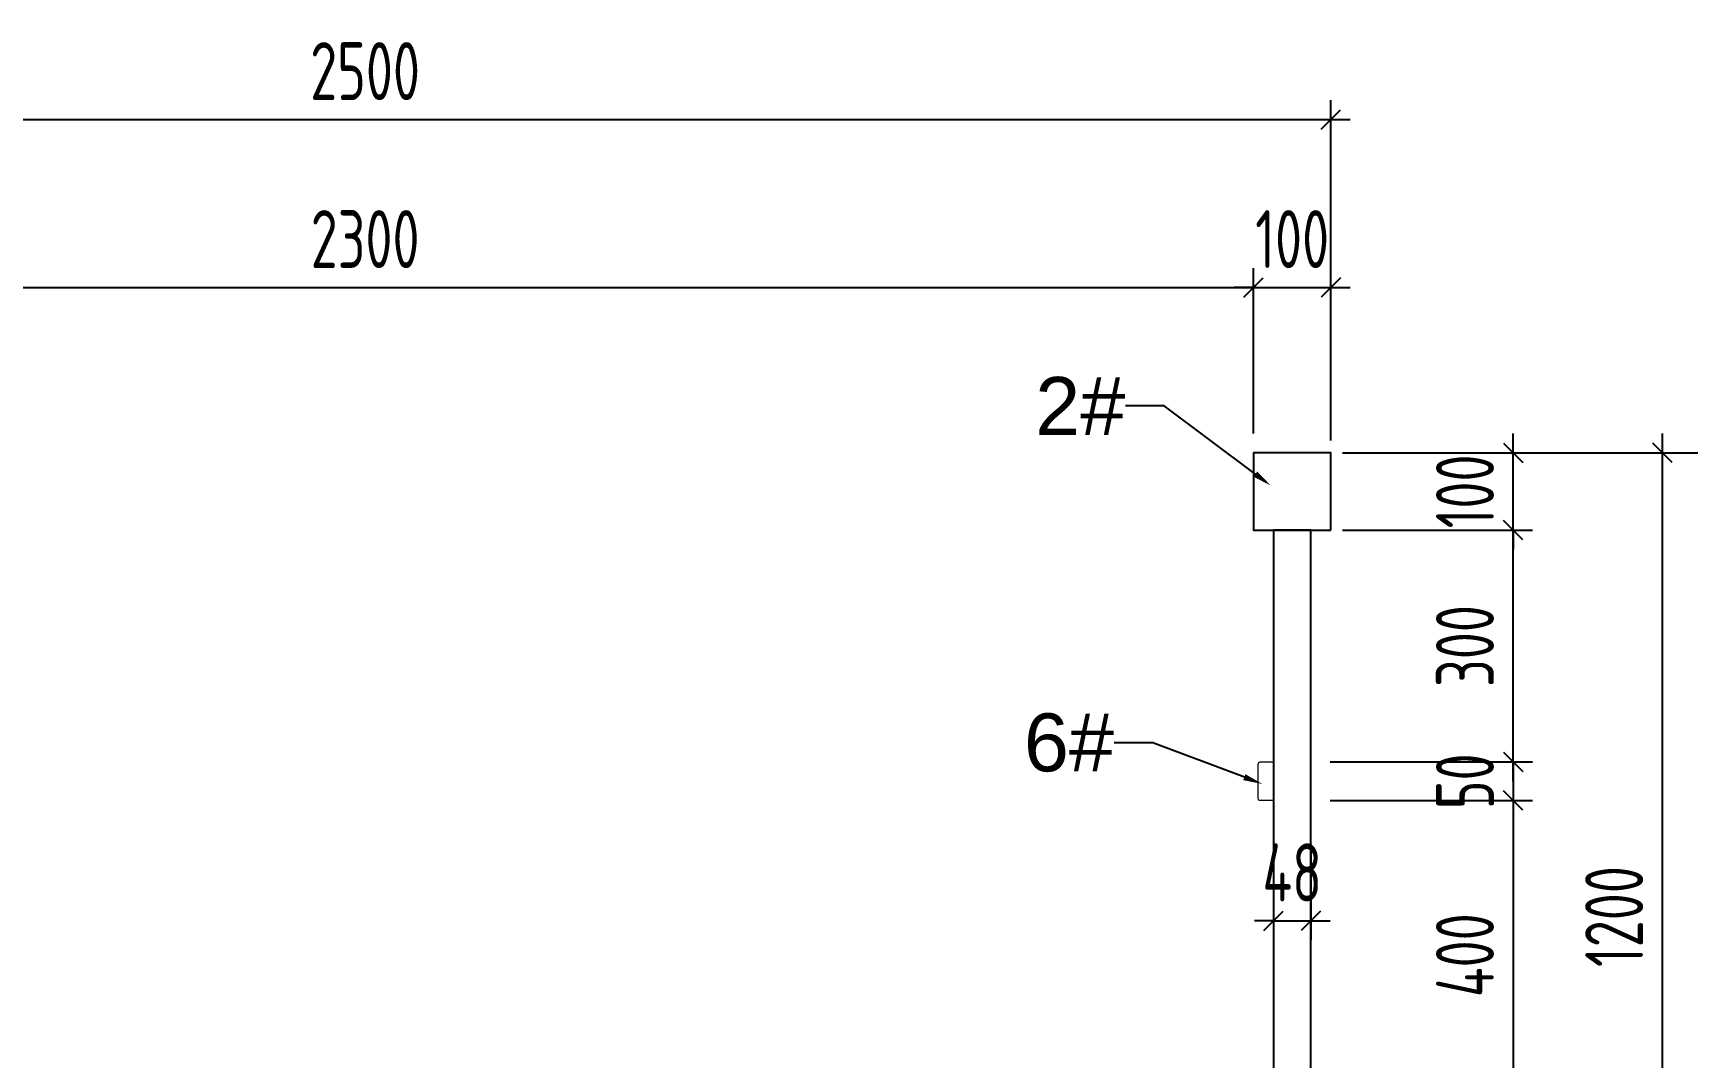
# Model space of a CAD drawing. Header units: millimetres. Extents: x 4 to 2106212, y -117026 to 198097.
# Drawn here: x 1818463 to 1822746, y 178962 to 181614 of the extents above; entities that cross this region are included whole.
import ezdxf
from ezdxf import colors
from ezdxf.entities.mleader import LeaderData, LeaderLine
from ezdxf.math import Vec2, Vec3

# ---------------------------------------------------------------- set-up
doc = ezdxf.new("R2010")
doc.units = ezdxf.units.MM
doc.layers.add('型材', color=7, linetype='Continuous', lineweight=15)
for name, color, linetype in [('标注', 9, 'Continuous'), ('铝横梁', 220, 'Continuous'), ('铝通', 4, 'Continuous')]:
    doc.layers.add(name, color=color, linetype=linetype)
doc.styles.add('Arial', font='arial.ttf')
doc.styles.add('hztxt', font='ros1.shx', dxfattribs={"width": 0.8, "bigfont": 'hztxt.shx'})
doc.dimstyles.new('DIM-50-SC0.5', dxfattribs={"dimscale": 50, "dimtxt": 3, "dimasz": 1, "dimexe": 1, "dimexo": 1, "dimgap": 1, "dimtad": 1, "dimdec": 1, "dimlfac": 0.5, "dimdsep": 46, "dimtxsty": 'hztxt', "dimblk": 'OBLIQUE', "dimcen": 0, "dimdle": 1, "dimclrd": 9, "dimclre": 9, "dimclrt": 2, "dimadec": 1, "dimazin": 0, "dimtfac": 1, "dimtdec": 1, "dimtix": 1, "dimtmove": 2, "dimatfit": 3, "dimldrblk": 'OBLIQUE', "dimfxl": 15, "dimtolj": 1, "dimtzin": 0, "dimarcsym": 1})

# ---------------------------------------------------------------- blocks, each defined once
blk = doc.blocks.new('_Oblique')
at = {"color": 0, "linetype": 'ByBlock', "lineweight": -2}
blk.add_line((-0.5, -0.5), (0.5, 0.5), dxfattribs=at)
blk = doc.blocks.new('*D482')
at = {"layer": 'Defpoints', "color": 0, "transparency": 16777216}
for p in [(1821622.1, 180955.8), (1817022.1, 180527.9), (1821622.1, 180527.9)]:
    blk.add_point(p, dxfattribs=at)
at = {"layer": '标注', "color": 9, "lineweight": -2, "transparency": 16777216}
for p, q in [((1817022.1, 180577.9), (1817022.1, 181005.8)), ((1821622.1, 180577.9), (1821622.1, 181005.8)), ((1816972.1, 180955.8), (1821672.1, 180955.8))]:
    blk.add_line(p, q, dxfattribs=at)
at = {"layer": '标注', "color": 9, "lineweight": -2, "transparency": 16777216, "xscale": 50, "yscale": 50, "zscale": 50, "rotation": 180}
blk.add_blockref('_Oblique', (1817022.1, 180955.8), dxfattribs=at)
at = {"layer": '标注', "color": 9, "lineweight": -2, "transparency": 16777216, "xscale": 50, "yscale": 50, "zscale": 50}
blk.add_blockref('_Oblique', (1821622.1, 180955.8), dxfattribs=at)
at = {"layer": '标注', "color": 2, "transparency": 16777216, "insert": (1819322.1, 181080.8), "char_height": 150, "attachment_point": 5, "style": 'hztxt'}
blk.add_mtext('\\A1;2300', dxfattribs=at)
blk = doc.blocks.new('*D483')
at = {"layer": 'Defpoints', "color": 0, "transparency": 16777216}
for p in [(1821822.1, 180955.8), (1821622.1, 180527.9, 0), (1821822.1, 180509.9)]:
    blk.add_point(p, dxfattribs=at)
at = {"layer": '标注', "color": 9, "lineweight": -2, "transparency": 16777216}
for p, q in [((1821622.1, 180577.9), (1821622.1, 181005.8)), ((1821822.1, 180559.9), (1821822.1, 181005.8)), ((1821622.1, 180955.8), (1821572.1, 180955.8)), ((1821622.1, 180955.8), (1821822.1, 180955.8)), ((1821822.1, 180955.8), (1821872.1, 180955.8))]:
    blk.add_line(p, q, dxfattribs=at)
at = {"layer": '标注', "color": 9, "lineweight": -2, "transparency": 16777216, "xscale": 50, "yscale": 50, "zscale": 50}
blk.add_blockref('_Oblique', (1821622.1, 180955.8), dxfattribs=at)
at = {"layer": '标注', "color": 9, "lineweight": -2, "transparency": 16777216, "xscale": 50, "yscale": 50, "zscale": 50, "rotation": 180}
blk.add_blockref('_Oblique', (1821822.1, 180955.8), dxfattribs=at)
at = {"layer": '标注', "color": 2, "transparency": 16777216, "insert": (1821722.1, 181080.8), "char_height": 150, "attachment_point": 5, "style": 'hztxt'}
blk.add_mtext('\\A1;100', dxfattribs=at)
blk = doc.blocks.new('*D484')
at = {"layer": 'Defpoints', "color": 0, "transparency": 16777216}
for p in [(1821822.1, 181390.4), (1816822.1, 180527.9), (1821822.1, 180527.9)]:
    blk.add_point(p, dxfattribs=at)
at = {"layer": '标注', "color": 9, "lineweight": -2, "transparency": 16777216}
for p, q in [((1816822.1, 180577.9), (1816822.1, 181440.4)), ((1821822.1, 180577.9), (1821822.1, 181440.4)), ((1816772.1, 181390.4), (1821872.1, 181390.4))]:
    blk.add_line(p, q, dxfattribs=at)
at = {"layer": '标注', "color": 9, "lineweight": -2, "transparency": 16777216, "xscale": 50, "yscale": 50, "zscale": 50, "rotation": 180}
blk.add_blockref('_Oblique', (1816822.1, 181390.4), dxfattribs=at)
at = {"layer": '标注', "color": 9, "lineweight": -2, "transparency": 16777216, "xscale": 50, "yscale": 50, "zscale": 50}
blk.add_blockref('_Oblique', (1821822.1, 181390.4), dxfattribs=at)
at = {"layer": '标注', "color": 2, "transparency": 16777216, "insert": (1819322.1, 181515.4), "char_height": 150, "attachment_point": 5, "style": 'hztxt'}
blk.add_mtext('\\A1;2500', dxfattribs=at)
blk = doc.blocks.new('*D486')
at = {"layer": 'Defpoints', "color": 0, "transparency": 16777216}
for p in [(1821802, 180527.9), (1822680.6, 180527.9), (1821802, 178127.9)]:
    blk.add_point(p, dxfattribs=at)
at = {"layer": '标注', "color": 9, "lineweight": -2, "transparency": 16777216}
for p, q in [((1822680.6, 178077.9), (1822680.6, 180577.9)), ((1821852, 180527.9), (1822730.6, 180527.9)), ((1821852, 178127.9), (1822730.6, 178127.9))]:
    blk.add_line(p, q, dxfattribs=at)
at = {"layer": '标注', "color": 9, "lineweight": -2, "transparency": 16777216, "xscale": 50, "yscale": 50, "zscale": 50}
for p, rotation in [((1822680.6, 180527.9), 90), ((1822680.6, 178127.9), 270)]:
    blk.add_blockref('_Oblique', p, dxfattribs=dict(at, rotation=rotation))
at = {"layer": '标注', "color": 2, "transparency": 16777216, "insert": (1822555.6, 179327.9), "char_height": 150, "attachment_point": 5, "rotation": 90, "style": 'hztxt'}
blk.add_mtext('\\A1;1200', dxfattribs=at)
blk = doc.blocks.new('*D487')
at = {"layer": 'Defpoints', "color": 0, "transparency": 16777216}
for p in [(1821802, 180527.9, 0), (1821802, 177927.9, 0), (1823025.8, 177927.9)]:
    blk.add_point(p, dxfattribs=at)
at = {"layer": '标注', "color": 9, "lineweight": -2, "transparency": 16777216}
for p, q in [((1823025.8, 180577.9), (1823025.8, 177877.9)), ((1821852, 180527.9), (1823075.8, 180527.9)), ((1821852, 177927.9), (1823075.8, 177927.9))]:
    blk.add_line(p, q, dxfattribs=at)
at = {"layer": '标注', "color": 9, "lineweight": -2, "transparency": 16777216, "xscale": 50, "yscale": 50, "zscale": 50}
for p, rotation in [((1823025.8, 180527.9), 90), ((1823025.8, 177927.9), 270)]:
    blk.add_blockref('_Oblique', p, dxfattribs=dict(at, rotation=rotation))
at = {"layer": '标注', "color": 2, "transparency": 16777216, "insert": (1822900.8, 179227.9), "char_height": 150, "attachment_point": 5, "rotation": 90, "style": 'hztxt'}
blk.add_mtext('\\A1;1300', dxfattribs=at)
blk = doc.blocks.new('*D498')
at = {"layer": 'Defpoints', "color": 0, "transparency": 16777216}
for p in [(1821802, 180527.9), (1822294.4, 180527.9), (1821802, 180327.9)]:
    blk.add_point(p, dxfattribs=at)
at = {"layer": '标注', "color": 9, "lineweight": -2, "transparency": 16777216}
for p, q in [((1822294.4, 180527.9), (1822294.4, 180577.9)), ((1821852, 180527.9), (1822344.4, 180527.9)), ((1822294.4, 180327.9), (1822294.4, 180527.9)), ((1821852, 180327.9), (1822344.4, 180327.9)), ((1822294.4, 180327.9), (1822294.4, 180277.9))]:
    blk.add_line(p, q, dxfattribs=at)
at = {"layer": '标注', "color": 9, "lineweight": -2, "transparency": 16777216, "xscale": 50, "yscale": 50, "zscale": 50}
for p, rotation in [((1822294.4, 180527.9), 270), ((1822294.4, 180327.9), 90)]:
    blk.add_blockref('_Oblique', p, dxfattribs=dict(at, rotation=rotation))
at = {"layer": '标注', "color": 2, "transparency": 16777216, "insert": (1822169.4, 180427.9), "char_height": 150, "attachment_point": 5, "rotation": 90, "style": 'hztxt'}
blk.add_mtext('\\A1;100', dxfattribs=at)
blk = doc.blocks.new('*D499')
at = {"layer": 'Defpoints', "color": 0, "transparency": 16777216}
for p in [(1821802, 180327.9, 0), (1822294.4, 180327.9), (1821770.1, 179727.9)]:
    blk.add_point(p, dxfattribs=at)
at = {"layer": '标注', "color": 9, "lineweight": -2, "transparency": 16777216}
for p, q in [((1822294.4, 179677.9), (1822294.4, 180377.9)), ((1821852, 180327.9), (1822344.4, 180327.9)), ((1821820.1, 179727.9), (1822344.4, 179727.9))]:
    blk.add_line(p, q, dxfattribs=at)
at = {"layer": '标注', "color": 9, "lineweight": -2, "transparency": 16777216, "xscale": 50, "yscale": 50, "zscale": 50}
for p, rotation in [((1822294.4, 180327.9), 90), ((1822294.4, 179727.9), 270)]:
    blk.add_blockref('_Oblique', p, dxfattribs=dict(at, rotation=rotation))
at = {"layer": '标注', "color": 2, "transparency": 16777216, "insert": (1822169.4, 180027.9), "char_height": 150, "attachment_point": 5, "rotation": 90, "style": 'hztxt'}
blk.add_mtext('\\A1;300', dxfattribs=at)
blk = doc.blocks.new('*D501')
at = {"layer": 'Defpoints', "color": 0, "transparency": 16777216}
for p in [(1821770.1, 179727.9), (1821770.1, 179627.9), (1822294.4, 179627.9)]:
    blk.add_point(p, dxfattribs=at)
at = {"layer": '标注', "color": 9, "lineweight": -2, "transparency": 16777216}
for p, q in [((1822294.4, 179727.9), (1822294.4, 179777.9)), ((1821820.1, 179727.9), (1822344.4, 179727.9)), ((1822294.4, 179727.9), (1822294.4, 179627.9)), ((1821820.1, 179627.9), (1822344.4, 179627.9)), ((1822294.4, 179627.9), (1822294.4, 179577.9))]:
    blk.add_line(p, q, dxfattribs=at)
at = {"layer": '标注', "color": 9, "lineweight": -2, "transparency": 16777216, "xscale": 50, "yscale": 50, "zscale": 50}
for p, rotation in [((1822294.4, 179727.9), 270), ((1822294.4, 179627.9), 90)]:
    blk.add_blockref('_Oblique', p, dxfattribs=dict(at, rotation=rotation))
at = {"layer": '标注', "color": 2, "transparency": 16777216, "insert": (1822169.4, 179677.9), "char_height": 150, "attachment_point": 5, "rotation": 90, "style": 'hztxt'}
blk.add_mtext('\\A1;50', dxfattribs=at)
blk = doc.blocks.new('*D503')
at = {"layer": 'Defpoints', "color": 0, "transparency": 16777216}
for p in [(1821770.1, 179627.9), (1821770.1, 178827.9, 0), (1822294.4, 178827.9)]:
    blk.add_point(p, dxfattribs=at)
at = {"layer": '标注', "color": 9, "lineweight": -2, "transparency": 16777216}
for p, q in [((1822294.4, 179677.9), (1822294.4, 178777.9)), ((1821820.1, 179627.9), (1822344.4, 179627.9)), ((1821820.1, 178827.9), (1822344.4, 178827.9))]:
    blk.add_line(p, q, dxfattribs=at)
at = {"layer": '标注', "color": 9, "lineweight": -2, "transparency": 16777216, "xscale": 50, "yscale": 50, "zscale": 50}
for p, rotation in [((1822294.4, 179627.9), 90), ((1822294.4, 178827.9), 270)]:
    blk.add_blockref('_Oblique', p, dxfattribs=dict(at, rotation=rotation))
at = {"layer": '标注', "color": 2, "transparency": 16777216, "insert": (1822169.4, 179227.9), "char_height": 150, "attachment_point": 5, "rotation": 90, "style": 'hztxt'}
blk.add_mtext('\\A1;400', dxfattribs=at)
blk = doc.blocks.new('Fushou')
at = {"layer": '型材'}
blk.add_lwpolyline([(320873, 174507.1, 0.414214), (320878, 174512.1), (320878, 174602.1, 0.414214), (320873, 174607.1), (320843, 174607.1, 0.414214), (320838, 174602.1), (320838, 174512.1, 0.414214), (320843, 174507.1)], format="xyb", close=True, dxfattribs=at)
at = {"layer": '型材', "elevation": 0}
blk.add_lwpolyline([(320873, 173607.1, 0.414214), (320878, 173612.1), (320878, 173702.1, 0.414214), (320873, 173707.1), (320843, 173707.1, 0.414214), (320838, 173702.1), (320838, 173612.1, 0.414214), (320843, 173607.1)], format="xyb", close=True, dxfattribs=at)
at = {"layer": '铝横梁', "color": 6}
blk.add_lwpolyline([(320742, 175207.1), (320838, 175207.1), (320838, 173007.1), (320742, 173007.1)], close=True, dxfattribs=at)
at = {"layer": '铝通'}
for points in [[(320690, 175207.1), (320690, 175407.1), (320890, 175407.1), (320890, 175207.1), (320690, 175207.1)], [(320690, 172807.1), (320690, 173007.1), (320890, 173007.1), (320890, 172807.1), (320690, 172807.1)]]:
    blk.add_lwpolyline(points, dxfattribs=at)
blk = doc.blocks.new('*D513')
at = {"layer": 'Defpoints', "color": 0, "transparency": 16777216}
for p in [(1821674.1, 179564.5), (1821770.1, 179564.5), (1821770.1, 179316.8)]:
    blk.add_point(p, dxfattribs=at)
at = {"layer": '标注', "color": 9, "lineweight": -2, "transparency": 16777216}
for p, q in [((1821674.1, 179514.5), (1821674.1, 179266.8)), ((1821770.1, 179514.5), (1821770.1, 179266.8)), ((1821674.1, 179316.8), (1821624.1, 179316.8)), ((1821674.1, 179316.8), (1821770.1, 179316.8)), ((1821770.1, 179316.8), (1821820.1, 179316.8))]:
    blk.add_line(p, q, dxfattribs=at)
at = {"layer": '标注', "color": 9, "lineweight": -2, "transparency": 16777216, "xscale": 50, "yscale": 50, "zscale": 50}
blk.add_blockref('_Oblique', (1821674.1, 179316.8), dxfattribs=at)
at = {"layer": '标注', "color": 9, "lineweight": -2, "transparency": 16777216, "xscale": 50, "yscale": 50, "zscale": 50, "rotation": 180}
blk.add_blockref('_Oblique', (1821770.1, 179316.8), dxfattribs=at)
at = {"layer": '标注', "color": 2, "transparency": 16777216, "insert": (1821722.1, 179441.8), "char_height": 150, "attachment_point": 5, "style": 'hztxt'}
blk.add_mtext('\\A1;48', dxfattribs=at)

msp = doc.modelspace()

# ---------------------------------------------------------------- block references
at = {"color": 7, "xscale": -1}
msp.add_blockref('Fushou', (2142512.133, 5120.7774), dxfattribs=at)

# ---------------------------------------------------------------- dimensions: what is measured, and where the dimension line sits
at = {"layer": '标注'}
for base, p1, p2, picture, middle in [((1821822.1236, 181390.3709), (1816822.0996, 180527.9198), (1821822.1236, 180527.9198), '*D484', (1819322.1116, 181515.3709)), ((1821622.1236, 180955.8336), (1817022.0996, 180527.9198), (1821622.1236, 180527.9198), '*D482', (1819322.1116, 181080.8336)), ((1821822.1236, 180955.8336, -0.001), (1821622.1236, 180527.9198), (1821822.1236, 180509.921, -0.001), '*D483', (1821722.1236, 181080.8336, -0.001))]:
    dim = msp.add_linear_dim(base=base, p1=p1, p2=p2, dimstyle='DIM-50-SC0.5', dxfattribs=at)
    dim.commit()
    dim.dimension.update_dxf_attribs({"geometry": picture, "text_midpoint": middle})
for base, p1, p2, angle, picture, middle in [((1822294.4188, 180527.9198, -0.001), (1821802.0232, 180327.9198, -0.001), (1821802.0232, 180527.9198, -0.001), 90, '*D498', (1822169.4188, 180427.9198, -0.001)), ((1822680.6086, 180527.9198, -0.001), (1821802.0232, 178127.9238, -0.001), (1821802.0232, 180527.9198, -0.001), 90, '*D486', (1822555.6086, 179327.9218, -0.001)), ((1823025.7748, 177927.9238, 0.001), (1821802.0232, 180527.9198, -0.001), (1821802.0232, 177927.9238, -0.001), 90, '*D487', (1822900.7748, 179227.9218, 0.001)), ((1822294.4188, 180327.9198), (1821770.1236, 179727.8906), (1821802.0232, 180327.9198, -0.001), 90, '*D499', (1822169.4188, 180027.9052)), ((1822294.4188, 179627.8906), (1821770.1236, 179727.8906), (1821770.1236, 179627.8906), 90, '*D501', (1822169.4188, 179677.8906)), ((1822294.4188, 178827.8906), (1821770.1236, 179627.8906), (1821770.1236, 178827.8906, 0.001), 90, '*D503', (1822169.4188, 179227.8906)), ((1821770.1236, 179316.7634), (1821674.1236, 179564.531), (1821770.1236, 179564.531), 180, '*D513', (1821722.1236, 179441.7634))]:
    dim = msp.add_linear_dim(base=base, p1=p1, p2=p2, angle=angle, dimstyle='DIM-50-SC0.5', dxfattribs=at)
    dim.commit()
    dim.dimension.update_dxf_attribs({"geometry": picture, "text_midpoint": middle})

# ---------------------------------------------------------------- leaders
at = {"layer": '标注', "color": 6}
ml = msp.add_multileader_mtext('Standard', dxfattribs=at)
ml.set_content('2#', color=6, style='Arial')
ml.set_leader_properties(color=9)
ml.build(insert=Vec2(0, 0))
ml.multileader.update_dxf_attribs({"dogleg_length": 100, "arrow_head_size": 50})
ctx = ml.context
ctx.base_point, ctx.char_height, ctx.arrow_head_size, ctx.landing_gap_size, ctx.plane_origin = Vec3(1821064.6267, 180648.9671, -0.001), 150, 50, 1, Vec3(1820390.9105, 181112.6983, -0.001)
ctx.text_align_type = 2
notes = []
notes.append((ctx, [(0, (1, 1, 0), (1821390.9105, 180648.9671, -0.001), (-1, 0), 100, [(0, [(1821666.7946, 180442.8364, -0.001)], 0, [])])]))
ctx.mtext.insert, ctx.mtext.alignment, ctx.mtext.flow_direction = Vec3(1821289.9105, 180723.9671, -0.001), 3, 5
ml = msp.add_multileader_mtext('Standard', dxfattribs=at)
ml.set_content('6#', color=6, style='Arial')
ml.set_leader_properties(color=9)
ml.build(insert=Vec2(0, 0))
ml.multileader.update_dxf_attribs({"dogleg_length": 100, "arrow_head_size": 50})
ctx = ml.context
ctx.base_point, ctx.char_height, ctx.arrow_head_size, ctx.landing_gap_size, ctx.plane_origin = Vec3(1821037.0379, 179777.2536), 150, 50, 1, Vec3(1821922.1297, 181043.8711)
ctx.text_align_type = 2
notes.append((ctx, [(1, (1, 1, 0), (1821361.5822, 179777.2536), (-1, 0), 100, [(0, [(1821645.0669, 179670.8567)], 0, [])])]))
ctx.mtext.insert, ctx.mtext.alignment, ctx.mtext.flow_direction = Vec3(1821260.5822, 179853.5125), 3, 5
for ctx, leaders in notes:
    for number, flags, end, landing, length, lines in leaders:
        leader = LeaderData()
        leader.index, (leader.has_last_leader_line, leader.has_dogleg_vector, leader.attachment_direction) = number, flags
        leader.last_leader_point, leader.dogleg_vector, leader.dogleg_length = Vec3(end), Vec3(landing), length
        for number, points, colour, breaks in lines:
            line = LeaderLine()
            line.index, line.vertices, line.color, line.breaks = number, Vec3.list(points), colors.encode_raw_color(colour), breaks
            leader.lines.append(line)
        ctx.leaders.append(leader)

doc.saveas('drawing.dxf')
